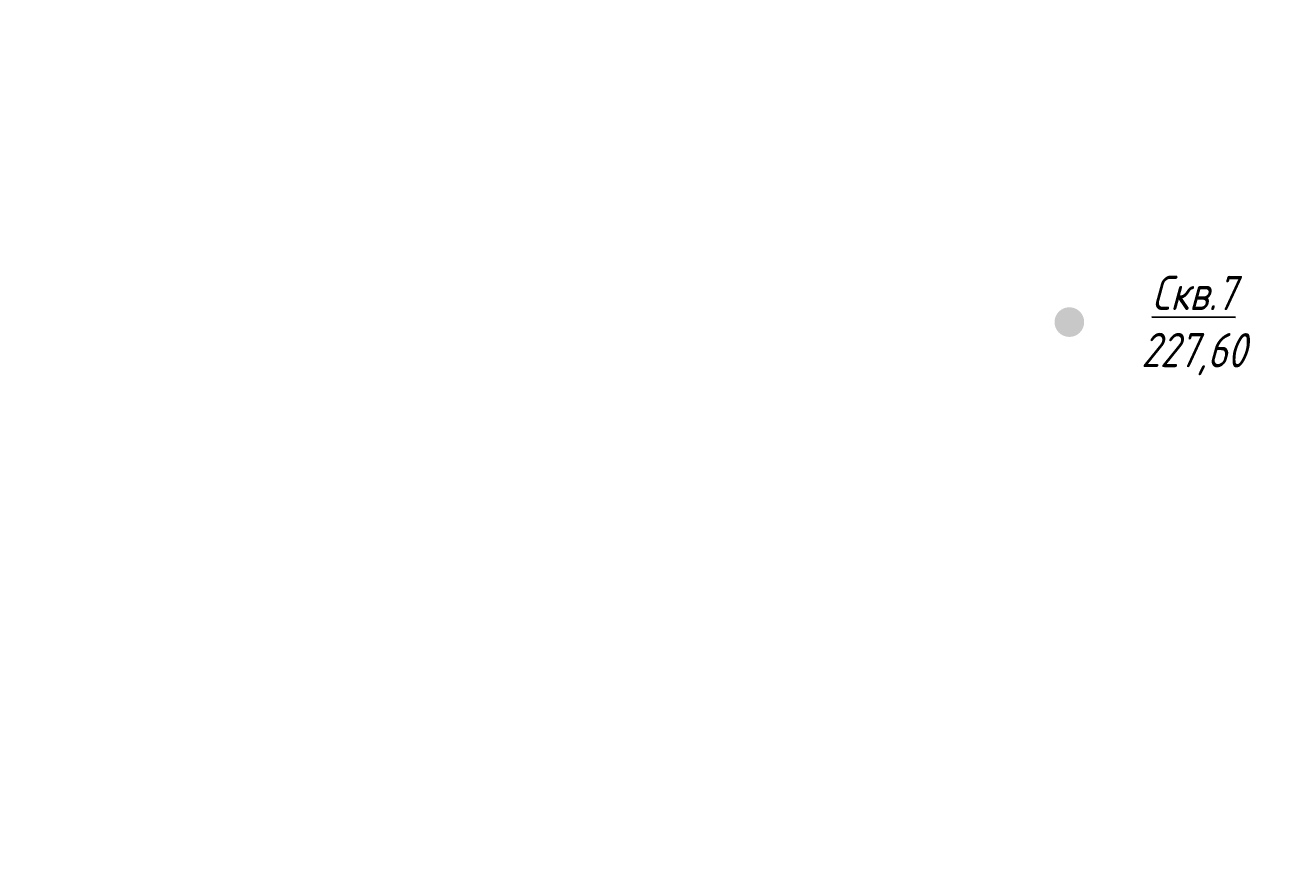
# Model space of a CAD drawing. Header units: millimetres. Extents: x 263685 to 14136308, y -2404013 to 2433772.
# Drawn here: x 8006124 to 8024285, y -602782 to -590719 of the extents above; entities that cross this region are included whole.
import ezdxf
from ezdxf import colors
from ezdxf.entities.mleader import LeaderData, LeaderLine
from ezdxf.math import Vec2, Vec3

# ---------------------------------------------------------------- set-up
doc = ezdxf.new("R2010")
doc.units = ezdxf.units.MM
doc.linetypes.add('осевая', pattern=[2, 1.25, -0.25, 0.25, -0.25])
doc.layers.add('Выноски', color=3, linetype='Continuous', lineweight=15)
doc.layers.add('ИС_Ось', color=3, linetype='осевая', lineweight=18)
doc.styles.add('ISOCPEUR', font='isocpeur.ttf', dxfattribs={"width": 0.8, "oblique": 15, "height": 2.5})

# ---------------------------------------------------------------- blocks, each defined once
blk = doc.blocks.new('_None')
blk = doc.blocks.new('План Узловая')
at = {"layer": 'Defpoints'}
blk.add_hatch(color=0, dxfattribs=at).paths.add_polyline_path([(146552.8262, -13247.5293, 1), (146199.9676, -12998.7242, 1)])
at = {"layer": 'Defpoints', "insert": (147350.6019, -12444.6044), "char_height": 500, "width": 1680.629772, "attachment_point": 1, "rotation": 359.81479574, "style": 'ISOCPEUR', "bg_fill": 3, "box_fill_scale": 1.2, "bg_fill_color": 256, "bg_fill_transparency": 0}
blk.add_mtext('\\pxqc;{\\LСкв.7\\P}227,60', dxfattribs=at)
at = {"layer": 'Defpoints'}
ml = blk.add_multileader_mtext('Standard', dxfattribs=at)
ml.set_content('1 путь "Ожерелье-Елец" ПК3/4', color=256, style='ISOCPEUR')
ml.set_leader_properties(color=256)
ml.set_arrow_properties(name='NONE')
ml.build(insert=Vec2(0, 0))
ml.multileader.update_dxf_attribs({"text_left_attachment_type": 6, "text_right_attachment_type": 6, "dogleg_length": 2, "arrow_head_size": 300, "scale": 200})
ctx = ml.context
ctx.base_point, ctx.scale, ctx.char_height, ctx.arrow_head_size, ctx.landing_gap_size, ctx.plane_origin = Vec3(56036.343, -19565.7683), 200, 500, 300, 125, Vec3(51227.6133, -17227.0137)
ctx.left_attachment, ctx.right_attachment = 6, 6
notes = []
notes.append((ctx, [(0, (1, 1, 0), (55936.343, -19565.7683), (1, 0), 100, [(0, [(53769.0409, -20857.3339)], 0, [])])]))
ctx.mtext.insert, ctx.mtext.width, ctx.mtext.flow_direction = Vec3(56161.343, -18965.7683), 6808.498951, 5
ctx.mtext.has_bg_fill, ctx.mtext.bg_color, ctx.mtext.bg_scale_factor, ctx.mtext.bg_transparency, ctx.mtext.use_window_bg_color = 1, -1023410167, 1.5, 0, 1
at = {"layer": 'Выноски'}
ml = blk.add_multileader_mtext('Standard', dxfattribs=at)
ml.set_content('Ось опоры №1\\PПК 1+40,97', color=256, style='ISOCPEUR')
ml.set_leader_properties(color=256)
ml.set_arrow_properties(name='NONE')
ml.build(insert=Vec2(0, 0))
ml.multileader.update_dxf_attribs({"text_left_attachment_type": 6, "text_right_attachment_type": 6, "dogleg_length": 2, "arrow_head_size": 300, "scale": 200})
ctx = ml.context
ctx.base_point, ctx.scale, ctx.char_height, ctx.arrow_head_size, ctx.landing_gap_size, ctx.plane_origin = Vec3(7023.551, -9678.5754), 200, 500, 300, 125, Vec3(2330.6811, -3759.3302)
ctx.left_attachment, ctx.right_attachment = 6, 6
notes.append((ctx, [(1, (1, 1, 0), (11001.5002, -9678.5754), (-1, 0), 100, [(0, [(12109.6394, -8794.2656)], 0, [])])]))
ctx.mtext.insert, ctx.mtext.width, ctx.mtext.flow_direction = Vec3(7282.5256, -9078.5754), 4212.96527, 5
ctx.mtext.has_bg_fill, ctx.mtext.bg_color, ctx.mtext.bg_scale_factor, ctx.mtext.bg_transparency, ctx.mtext.use_window_bg_color = 1, -1023410167, 1.5, 0, 1
for ctx, leaders in notes:
    for number, flags, end, landing, length, lines in leaders:
        leader = LeaderData()
        leader.index, (leader.has_last_leader_line, leader.has_dogleg_vector, leader.attachment_direction) = number, flags
        leader.last_leader_point, leader.dogleg_vector, leader.dogleg_length = Vec3(end), Vec3(landing), length
        for number, points, colour, breaks in lines:
            line = LeaderLine()
            line.index, line.vertices, line.color, line.breaks = number, Vec3.list(points), colors.encode_raw_color(colour), breaks
            leader.lines.append(line)
        ctx.leaders.append(leader)

msp = doc.modelspace()

# ---------------------------------------------------------------- block references
at = {"layer": 'ИС_Ось', "color": 4, "ltscale": 0.05}
msp.add_blockref('План Узловая', (7874968.7881, -581924.4701), dxfattribs=at)

doc.saveas('drawing.dxf')
